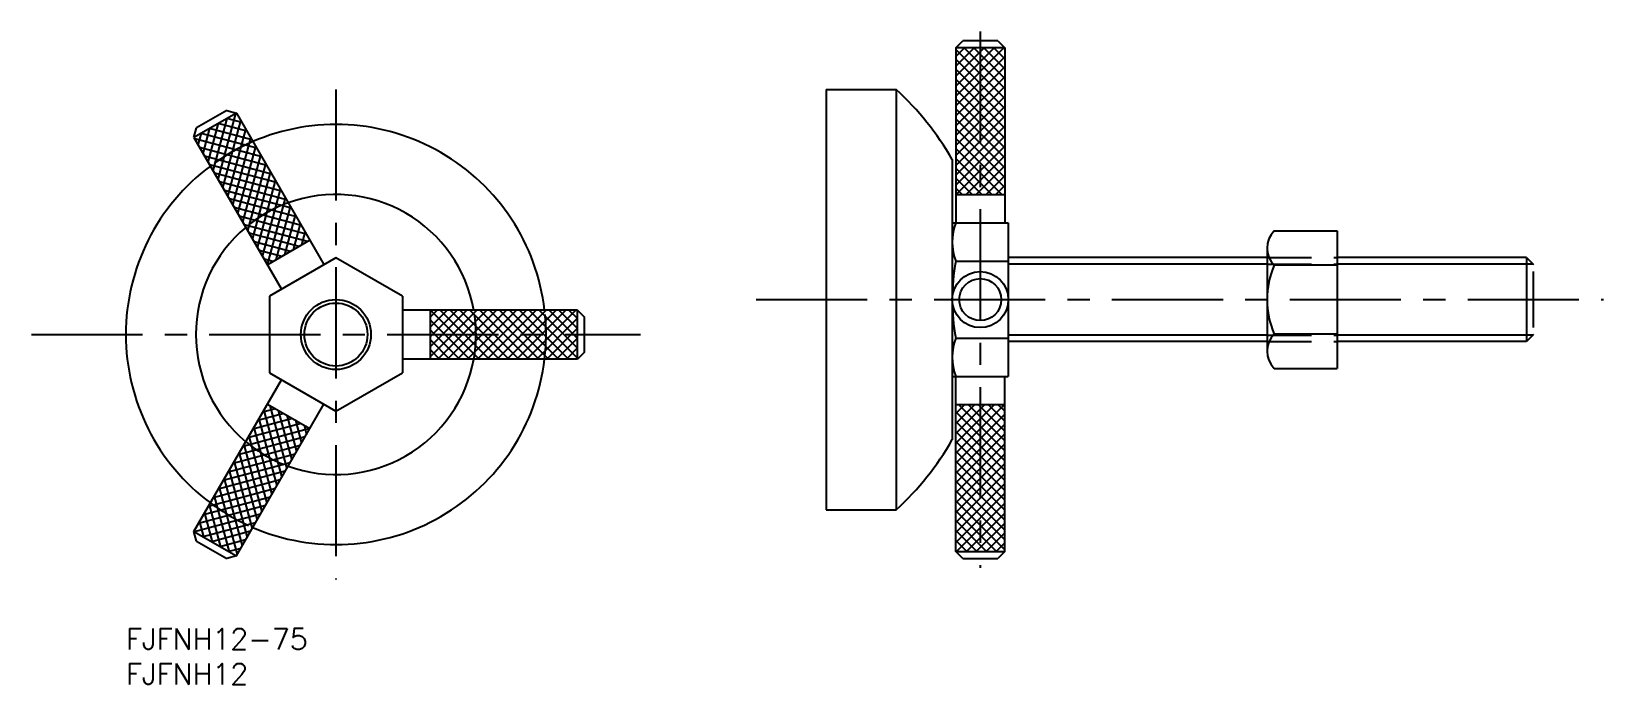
# Model space of a CAD drawing. Extents: x -13 to 211, y -8 to 85.
import ezdxf

# ---------------------------------------------------------------- set-up
doc = ezdxf.new("R2010")
doc.units = 0
doc.header["$LTSCALE"] = 0.5
doc.linetypes.add('CENTER', pattern=[50.8, 31.75, -6.35, 6.35, -6.35])
doc.linetypes.add('DASHED', pattern=[19.05, 12.7, -6.35])
for name, color, linetype in [('MSM_CENTER', 1, 'CENTER'), ('MSM_CONTINUOUS', 7, 'CONTINUOUS'), ('MSM_DASHED', 4, 'DASHED'), ('MSM_NARROW', 5, 'CONTINUOUS'), ('MSM_PART_NUMBER', 7, 'CONTINUOUS')]:
    doc.layers.add(name, color=color, linetype=linetype)
doc.styles.get("Standard").update_dxf_attribs({"font": 'txt.shx', "height": 3, "bigfont": 'bigfont.shx'})

msp = doc.modelspace()

# ---------------------------------------------------------------- linework, layer by layer
at = {"layer": 'MSM_CENTER'}
for p, q in [((122, 85.27), (122, 8.67)), ((30, 76.99), (30, 6.99)), ((90, 46.97), (211, 46.97)), ((-13.48, 41.99), (73.48, 41.99))]:
    msp.add_line(p, q, dxfattribs=at)
at = {"layer": 'MSM_CONTINUOUS'}
for p, q in [((118.5, 82.94), (119.5, 83.94)), ((124.5, 83.94), (119.5, 83.94)), ((124.5, 83.94), (125.5, 82.94)), ((118.5, 82.94), (118.5, 57.94)), ((125.5, 82.94), (118.5, 82.94)), ((125.5, 82.94), (125.5, 57.94)), ((100, 76.97), (100, 16.97)), ((100, 76.97), (110, 76.97)), ((110, 76.97), (110, 16.97)), ((15.78, 73.62), (9.72, 70.12)), ((14.42, 73.99), (10.08, 71.49)), ((14.42, 73.99), (15.78, 73.62)), ((15.78, 73.62), (28.28, 51.97)), ((9.72, 70.12), (10.08, 71.49)), ((9.72, 70.12), (22.22, 48.47)), ((118, 66.97), (118, 26.97)), ((125.5, 61.94), (118.5, 61.94)), ((118, 57.94), (126, 57.94)), ((126, 57.94), (126, 36)), ((163.96, 56.78), (172.96, 56.78)), ((172.96, 56.78), (172.96, 37.15)), ((26.28, 55.44), (20.22, 51.94)), ((162.96, 54.33), (162.96, 39.61)), ((30, 52.96), (20.5, 47.48)), ((39.5, 47.48), (30, 52.96)), ((118.5, 52.45), (126, 52.45)), ((162.96, 52.97), (126, 52.97)), ((172.96, 51.88), (163.96, 51.88)), ((200, 52.97), (172.96, 52.97)), ((200, 52.97), (201, 51.97)), ((200, 52.97), (200, 40.97)), ((201, 42.97), (201, 50.97)), ((20.5, 47.48), (20.5, 36.51)), ((39.5, 47.48), (39.5, 36.51)), ((64.5, 45.49), (39.5, 45.49)), ((43.5, 38.49), (43.5, 45.49)), ((64.5, 45.49), (65.5, 44.49)), ((64.5, 38.49), (64.5, 45.49)), ((65.5, 39.49), (65.5, 44.49)), ((118.5, 41.48), (126, 41.48)), ((162.96, 40.97), (126, 40.97)), ((172.96, 42.06), (163.96, 42.06)), ((200, 40.97), (172.96, 40.97)), ((201, 41.97), (200, 40.97)), ((64.5, 38.49), (39.5, 38.49)), ((65.5, 39.49), (64.5, 38.49)), ((20.5, 36.51), (30, 31.02)), ((30, 31.02), (39.5, 36.51)), ((118, 36), (126, 36)), ((118.5, 11), (118.5, 36)), ((125.5, 11), (125.5, 36)), ((163.96, 37.15), (172.96, 37.15)), ((9.72, 13.87), (22.22, 35.52)), ((15.78, 10.37), (28.28, 32.02)), ((20.22, 32.05), (26.28, 28.55)), ((118.5, 32), (125.5, 32)), ((100, 16.97), (110, 16.97)), ((10.08, 12.5), (9.72, 13.87)), ((9.72, 13.87), (15.78, 10.37)), ((10.08, 12.5), (14.42, 10)), ((15.78, 10.37), (14.42, 10)), ((118.5, 11.16), (118.66, 11)), ((119.5, 10), (118.5, 11)), ((118.5, 11), (125.5, 11)), ((119.5, 10), (124.5, 10)), ((125.5, 11), (124.5, 10))]:
    msp.add_line(p, q, dxfattribs=at)
for centre, radius in [((122, 46.97), 4), ((122, 46.97), 3), ((30, 41.99), 5), ((30, 41.99), 4.5)]:
    msp.add_circle(centre, radius, dxfattribs=at)
for centre, radius, start, end in [((82.18, 46.51), 41.25, 29.7298, 47.5898), ((30, 41.99), 30, 6.6998, 113.3002), ((30, 41.99), 30, 126.6998, 233.3002), ((30, 41.99), 20, 10.0787, 109.9213), ((30, 41.99), 20, 130.0787, 229.9213), ((125.77, 55.2), 7.77, 159.3345, 200.6655), ((166.47, 54.33), 3.51, 135.6541, 224.3459), ((148.33, 46.97), 30.33, 169.5826, 190.4174), ((175.5, 46.97), 12.54, 156.965, 203.035), ((125.77, 38.74), 7.77, 159.3345, 200.6655), ((166.47, 39.61), 3.51, 135.6541, 224.3459), ((30, 41.99), 30, 246.6998, 353.3002), ((30, 41.99), 20, 250.0787, 349.9213), ((82.18, 47.43), 41.25, 312.4102, 330.2702)]:
    msp.add_arc(centre, radius, start, end, dxfattribs=at)
at = {"layer": 'MSM_DASHED'}
for p, q in [((162.96, 52.98), (172.96, 52.98)), ((162.96, 52.02), (172.96, 52.02)), ((162.96, 41.92), (172.96, 41.92)), ((162.96, 40.97), (172.96, 40.97))]:
    msp.add_line(p, q, dxfattribs=at)
for radius, start, end in [(30, 113.3002, 126.6998), (20, 109.9213, 130.0787), (20, 349.9213, 10.0787), (30, 353.3002, 6.6998), (20, 229.9213, 250.0787), (30, 233.3002, 246.6998)]:
    msp.add_arc((30, 41.99), radius, start, end, dxfattribs=at)
at = {"layer": 'MSM_NARROW'}
for p, q in [((118.5, 76.05), (125.39, 82.94)), ((118.5, 77.46), (123.98, 82.94)), ((118.5, 78.88), (122.56, 82.94)), ((118.5, 80.29), (121.15, 82.94)), ((118.5, 81.7), (119.74, 82.94)), ((125.5, 75.7), (118.5, 82.7)), ((118.5, 74.63), (125.5, 81.63)), ((125.5, 74.29), (118.5, 81.29)), ((125.5, 77.12), (119.68, 82.94)), ((125.5, 78.53), (121.09, 82.94)), ((125.5, 79.95), (122.51, 82.94)), ((125.5, 81.36), (123.92, 82.94)), ((125.5, 82.78), (125.34, 82.94)), ((118.5, 73.22), (125.5, 80.22)), ((125.5, 72.88), (118.5, 79.88)), ((118.5, 71.8), (125.5, 78.8)), ((125.5, 71.46), (118.5, 78.46)), ((118.5, 70.39), (125.5, 77.39)), ((125.5, 70.05), (118.5, 77.05)), ((118.5, 68.98), (125.5, 75.98)), ((125.5, 68.63), (118.5, 75.63)), ((118.5, 67.56), (125.5, 74.56)), ((125.5, 67.22), (118.5, 74.22)), ((11.75, 66.6), (13.24, 72.15)), ((12.46, 65.38), (14.46, 72.86)), ((13.17, 64.15), (15.69, 73.57)), ((17.28, 71.03), (13.19, 72.13)), ((13.87, 62.93), (16.43, 72.49)), ((16.57, 72.26), (14.41, 72.83)), ((15.86, 73.48), (15.64, 73.54)), ((118.5, 66.15), (125.5, 73.15)), ((125.5, 65.81), (118.5, 72.81)), ((19.4, 67.36), (9.84, 69.92)), ((10.34, 69.05), (10.79, 70.74)), ((18.69, 68.58), (10.74, 70.71)), ((11.04, 67.83), (12.01, 71.45)), ((17.98, 69.81), (11.97, 71.42)), ((14.58, 61.7), (17.14, 71.27)), ((15.29, 60.48), (17.85, 70.04)), ((118.5, 64.73), (125.5, 71.73)), ((125.5, 64.39), (118.5, 71.39)), ((118.5, 63.32), (125.5, 70.32)), ((125.5, 62.98), (118.5, 69.98)), ((20.11, 66.13), (10.54, 68.69)), ((20.81, 64.91), (11.25, 67.47)), ((15.99, 59.25), (18.56, 68.82)), ((16.7, 58.03), (19.26, 67.59)), ((125.12, 61.94), (118.5, 68.56)), ((118.53, 61.94), (125.5, 68.9)), ((119.95, 61.94), (125.5, 67.49)), ((21.52, 63.68), (11.96, 66.24)), ((17.41, 56.8), (19.97, 66.37)), ((18.11, 55.58), (20.68, 65.14)), ((123.71, 61.94), (118.5, 67.15)), ((122.29, 61.94), (118.5, 65.73)), ((121.36, 61.94), (125.5, 66.08)), ((22.23, 62.46), (12.66, 65.02)), ((22.93, 61.23), (13.37, 63.79)), ((18.82, 54.35), (21.38, 63.92)), ((120.88, 61.94), (118.5, 64.32)), ((119.47, 61.94), (118.5, 62.91)), ((122.78, 61.94), (125.5, 64.66)), ((124.19, 61.94), (125.5, 63.25)), ((23.64, 60.01), (14.08, 62.57)), ((24.35, 58.78), (14.79, 61.35)), ((19.53, 53.13), (22.09, 62.69)), ((20.25, 51.95), (22.8, 61.47)), ((25.06, 57.56), (15.49, 60.12)), ((25.76, 56.33), (16.2, 58.9)), ((21.47, 52.66), (23.51, 60.24)), ((22.7, 53.37), (24.21, 59.02)), ((25.95, 55.25), (16.91, 57.67)), ((24.73, 54.54), (17.61, 56.45)), ((23.92, 54.07), (24.92, 57.79)), ((25.15, 54.78), (25.63, 56.57)), ((23.51, 53.83), (18.32, 55.22)), ((22.28, 53.13), (19.03, 54)), ((21.06, 52.42), (19.74, 52.77)), ((162.96, 52.02), (126, 52.02)), ((200.95, 52.02), (172.96, 52.02)), ((43.5, 38.87), (50.12, 45.49)), ((43.5, 40.28), (48.71, 45.49)), ((43.5, 41.7), (47.29, 45.49)), ((43.5, 43.11), (45.88, 45.49)), ((43.5, 44.53), (44.47, 45.49)), ((43.5, 45.46), (50.47, 38.49)), ((44.54, 38.49), (51.54, 45.49)), ((44.88, 45.49), (51.88, 38.49)), ((45.95, 38.49), (52.95, 45.49)), ((46.29, 45.49), (53.29, 38.49)), ((47.37, 38.49), (54.37, 45.49)), ((47.71, 45.49), (54.71, 38.49)), ((48.78, 38.49), (55.78, 45.49)), ((49.12, 45.49), (56.12, 38.49)), ((50.19, 38.49), (57.19, 45.49)), ((50.54, 45.49), (57.54, 38.49)), ((51.61, 38.49), (58.61, 45.49)), ((51.95, 45.49), (58.95, 38.49)), ((53.02, 38.49), (60.02, 45.49)), ((53.37, 45.49), (60.37, 38.49)), ((54.44, 38.49), (61.44, 45.49)), ((54.78, 45.49), (61.78, 38.49)), ((55.85, 38.49), (62.85, 45.49)), ((56.19, 45.49), (63.19, 38.49)), ((57.27, 38.49), (64.27, 45.49)), ((57.61, 45.49), (64.5, 38.6)), ((59.02, 45.49), (64.5, 40.02)), ((60.44, 45.49), (64.5, 41.43)), ((61.85, 45.49), (64.5, 42.84)), ((63.26, 45.49), (64.5, 44.26)), ((43.5, 44.05), (49.05, 38.49)), ((58.68, 38.49), (64.5, 44.31)), ((60.09, 38.49), (64.5, 42.9)), ((43.5, 42.63), (47.64, 38.49)), ((43.5, 41.22), (46.22, 38.49)), ((61.51, 38.49), (64.5, 41.49)), ((162.96, 41.92), (126, 41.92)), ((200.95, 41.92), (172.96, 41.92)), ((43.5, 39.8), (44.81, 38.49)), ((62.92, 38.49), (64.5, 40.07)), ((64.34, 38.49), (64.5, 38.66)), ((20.55, 31.86), (22.97, 22.82)), ((119.81, 32), (118.5, 30.69)), ((121.22, 32), (118.5, 29.28)), ((122.64, 32), (118.5, 27.86)), ((124.05, 32), (118.5, 26.45)), ((125.47, 32), (118.5, 25.03)), ((118.88, 32), (125.5, 25.38)), ((120.29, 32), (125.5, 26.79)), ((121.71, 32), (125.5, 28.21)), ((123.12, 32), (125.5, 29.62)), ((124.53, 32), (125.5, 31.03)), ((25.03, 29.28), (17.44, 27.24)), ((23.8, 29.98), (18.15, 28.47)), ((22.58, 30.69), (18.86, 29.69)), ((18.99, 29.93), (21.56, 20.37)), ((21.35, 31.4), (19.56, 30.92)), ((19.7, 31.15), (22.26, 21.59)), ((21.77, 31.16), (23.68, 24.04)), ((22.99, 30.45), (24.38, 25.27)), ((24.22, 29.74), (25.09, 26.49)), ((118.5, 30.96), (125.5, 23.96)), ((125.5, 30.62), (118.5, 23.62)), ((118.5, 29.55), (125.5, 22.55)), ((125.5, 29.21), (118.5, 22.21)), ((25.59, 27.36), (16.03, 24.8)), ((26.25, 28.57), (16.74, 26.02)), ((17.58, 27.48), (20.14, 17.92)), ((18.29, 28.7), (20.85, 19.14)), ((25.44, 29.04), (25.8, 27.72)), ((118.5, 28.13), (125.5, 21.13)), ((125.5, 27.79), (118.5, 20.79)), ((24.18, 24.91), (14.61, 22.35)), ((24.88, 26.13), (15.32, 23.57)), ((16.16, 25.03), (18.73, 15.47)), ((16.87, 26.26), (19.43, 16.69)), ((118.5, 26.72), (125.5, 19.72)), ((125.5, 26.38), (118.5, 19.38)), ((118.5, 25.31), (125.5, 18.31)), ((125.5, 24.96), (118.5, 17.96)), ((22.76, 22.46), (13.2, 19.9)), ((23.47, 23.68), (13.91, 21.12)), ((14.75, 22.58), (17.31, 13.02)), ((15.46, 23.81), (18.02, 14.24)), ((118.5, 23.89), (125.5, 16.89)), ((125.5, 23.55), (118.5, 16.55)), ((118.5, 22.48), (125.5, 15.48)), ((22.06, 21.23), (12.49, 18.67)), ((14.04, 21.36), (16.61, 11.79)), ((125.5, 22.13), (118.5, 15.13)), ((118.5, 21.06), (125.5, 14.06)), ((125.5, 20.72), (118.5, 13.72)), ((20.64, 18.78), (11.08, 16.22)), ((21.35, 20.01), (11.79, 17.45)), ((12.63, 18.91), (14.76, 10.96)), ((13.34, 20.13), (15.9, 10.57)), ((118.5, 19.65), (125.5, 12.65)), ((125.5, 19.31), (118.5, 12.31)), ((118.5, 18.23), (125.5, 11.23)), ((19.23, 16.33), (9.81, 13.81)), ((19.93, 17.56), (10.37, 15)), ((11.21, 16.46), (12.31, 12.37)), ((11.92, 17.68), (13.53, 11.66)), ((118.5, 16.82), (124.32, 11)), ((125.5, 17.89), (118.61, 11)), ((125.5, 16.48), (120.02, 11)), ((9.8, 14.01), (9.86, 13.78)), ((10.51, 15.23), (11.09, 13.08)), ((18.52, 15.11), (11.04, 13.11)), ((17.81, 13.89), (12.26, 12.4)), ((118.5, 15.41), (122.91, 11)), ((118.5, 13.99), (121.49, 11)), ((125.5, 15.06), (121.44, 11)), ((125.5, 13.65), (122.85, 11)), ((17.11, 12.66), (13.49, 11.69)), ((16.4, 11.44), (14.71, 10.98)), ((118.5, 12.58), (120.08, 11)), ((125.5, 12.24), (124.26, 11))]:
    msp.add_line(p, q, dxfattribs=at)

# ---------------------------------------------------------------- texts
at = {"layer": 'MSM_PART_NUMBER'}
for s, p in [('FJFNH12-75', (0, -3)), ('FJFNH12', (0, -8))]:
    msp.add_text(s, height=3, dxfattribs=at).set_placement(p)

doc.saveas('drawing.dxf')
